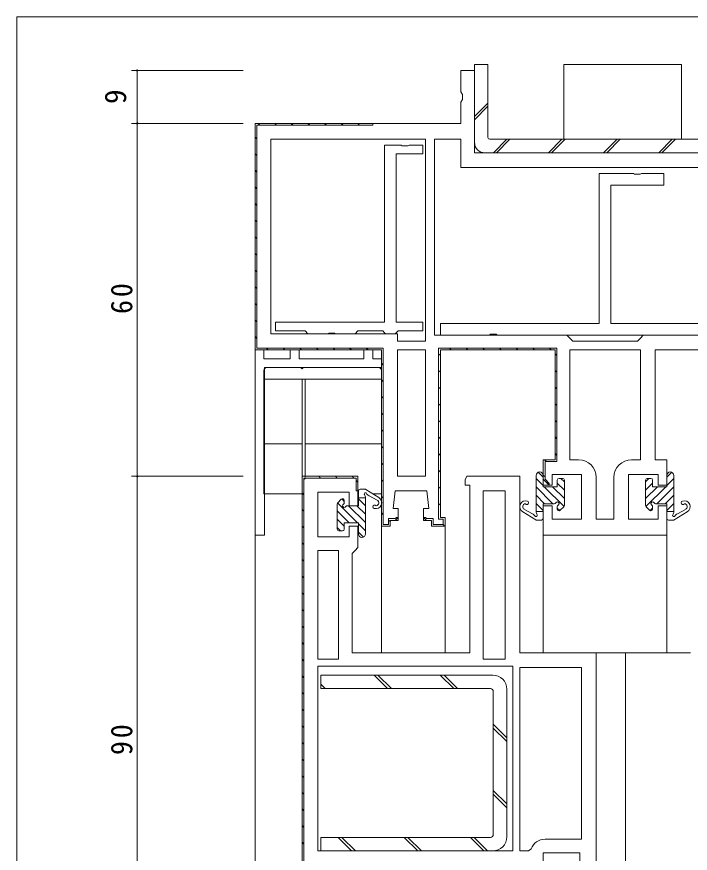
# Model space of a CAD drawing. Units: millimetres on the paper. Extents: x -420 to 373, y -297 to 267.
# Drawn here: x -417.7 to -303.2, y 122.2 to 264.4 of the extents above; entities that cross this region are included whole.
import ezdxf
from ezdxf.enums import TextEntityAlignment as Align

# ---------------------------------------------------------------- set-up
doc = ezdxf.new("R2010")
doc.units = ezdxf.units.MM
for name, color, linetype, lineweight in [('0-1_YKK_ZWAK', 7, 'Continuous', 9), ('0-3_YKK_12', 2, 'Continuous', 9), ('0-4_YKK_D', 6, 'Continuous', 9), ('0-6_YKK_13', 4, 'Continuous', 9), ('0-7_YKK_11', 7, 'Continuous', 9)]:
    doc.layers.add(name, color=color, linetype=linetype, lineweight=lineweight)
doc.styles.add('ＭＳ ゴシック', font='')
doc.styles.get('ＭＳ ゴシック').set_extended_font_data('MS Gothic')

msp = doc.modelspace()

# ---------------------------------------------------------------- linework, layer by layer
at = {"layer": '0-1_YKK_ZWAK'}
for p in [(-417.7, -260.6), (352.3, 264.4)]:
    msp.add_line(p, (-417.7, 264.4), dxfattribs=at)
at = {"layer": '0-3_YKK_12'}
for p, q in [((-377.204, 3.789), (-377.204, 245.757)), ((-355.7, 178.917), (-355.7, 156.257)), ((-344.904, 178.257), (-344.904, 156.257)), ((-328.204, 176.757), (-328.204, 156.257)), ((-307.204, 176.757), (-307.204, 156.257)), ((-319.693, 156.257), (-303.203, 156.257)), ((-314.219, 3.789), (-314.219, 156.257))]:
    msp.add_line(p, q, dxfattribs=at)
at = {"layer": '0-4_YKK_D'}
for p, q in [((-379.204, 255.257), (-398.204, 255.257)), ((-397.204, 255.257), (-397.204, 246.257)), ((-379.204, 246.257), (-398.204, 246.257)), ((-379.204, 246.257), (-398.204, 246.257)), ((-397.204, 186.257), (-397.204, 246.257)), ((-379.204, 186.257), (-398.204, 186.257)), ((-379.204, 186.257), (-398.204, 186.257)), ((-397.204, 186.257), (-397.204, 96.257))]:
    msp.add_line(p, q, dxfattribs=at)
for centre, start, end in [((-397.204, 255.257), 90, 270), ((-397.204, 255.257), 270, 90), ((-397.204, 246.257), 90, 270), ((-397.204, 246.257), 90, 270), ((-397.204, 246.257), 270, 90), ((-397.204, 246.257), 270, 90), ((-397.204, 186.257), 90, 270), ((-397.204, 186.257), 90, 270), ((-397.204, 186.257), 270, 90), ((-397.204, 186.257), 270, 90)]:
    msp.add_arc(centre, 0.106, start, end, dxfattribs=at)
at = {"layer": '0-6_YKK_13'}
for p, q in [((-337.604, 256.257), (-339.904, 256.257)), ((-339.904, 243.057), (-339.904, 256.257)), ((-337.604, 256.257), (-337.604, 243.857)), ((-324.704, 243.557), (-324.704, 256.257)), ((-339.904, 247.418), (-337.604, 249.718)), ((-339.904, 246.887), (-337.604, 249.187)), ((-258.904, 243.557), (-337.304, 243.557)), ((-336.696, 241.257), (-334.396, 243.557)), ((-336.165, 241.257), (-333.865, 243.557)), ((-327.327, 241.257), (-325.027, 243.557)), ((-326.796, 241.257), (-324.496, 243.557)), ((-317.958, 241.257), (-315.658, 243.557)), ((-317.427, 241.257), (-315.127, 243.557)), ((-308.589, 241.257), (-306.289, 243.557)), ((-308.058, 241.257), (-305.758, 243.557)), ((-258.904, 241.257), (-338.104, 241.257)), ((-375.704, 183.257), (-375.704, 204.257)), ((-375.204, 204.757), (-369.404, 204.757)), ((-369.004, 204.757), (-356.204, 204.757)), ((-355.704, 183.257), (-355.704, 204.257)), ((-375.704, 202.757), (-355.704, 202.757)), ((-369.204, 183.257), (-369.204, 202.757)), ((-368.704, 186.123), (-368.704, 202.757)), ((-375.704, 191.757), (-369.204, 191.757)), ((-368.704, 191.757), (-355.704, 191.757)), ((-329.427, 186.392), (-329.427, 180.262)), ((-328.227, 186.081), (-329.081, 186.935)), ((-328.227, 184.492), (-328.227, 186.392)), ((-307.227, 186.081), (-306.372, 186.935)), ((-307.227, 184.492), (-307.227, 186.392)), ((-306.027, 186.392), (-306.027, 180.262)), ((-328.227, 184.667), (-329.427, 185.867)), ((-325.827, 185.592), (-325.827, 184.492)), ((-324.627, 183.895), (-325.827, 185.095)), ((-324.927, 185.892), (-325.527, 185.892)), ((-324.627, 185.309), (-325.209, 185.892)), ((-324.627, 185.592), (-324.627, 181.292)), ((-310.827, 185.309), (-310.244, 185.892)), ((-310.827, 185.592), (-310.827, 181.292)), ((-310.827, 183.895), (-309.627, 185.095)), ((-310.527, 185.892), (-309.927, 185.892)), ((-309.627, 185.592), (-309.627, 184.492)), ((-307.227, 184.667), (-306.027, 185.867)), ((-359.632, 181.257), (-359.632, 183.753)), ((-358.509, 184.053), (-359.332, 184.053)), ((-356.173, 182.629), (-358.365, 184.016)), ((-326.566, 181.592), (-329.427, 184.452)), ((-325.827, 184.492), (-328.229, 184.492)), ((-324.681, 181.12), (-328.052, 184.492)), ((-324.627, 182.481), (-326.638, 184.492)), ((-310.827, 182.481), (-308.816, 184.492)), ((-310.773, 181.12), (-307.401, 184.492)), ((-309.627, 184.492), (-307.224, 184.492)), ((-308.887, 181.592), (-306.027, 184.452)), ((-375.704, 183.257), (-369.204, 183.257)), ((-362.544, 182.369), (-363.144, 181.769)), ((-362.463, 182.427), (-362.035, 181.999)), ((-362.032, 181.776), (-362.032, 182.157)), ((-358.432, 182.587), (-359.632, 182.587)), ((-359.632, 182.425), (-358.432, 181.225)), ((-358.432, 176.457), (-358.432, 182.587)), ((-357.813, 182.959), (-356.452, 182.21)), ((-357.165, 183.257), (-355.704, 183.257)), ((-327.98, 181.592), (-329.427, 183.038)), ((-307.473, 181.592), (-306.027, 183.038)), ((-363.232, 177.257), (-363.232, 181.557)), ((-363.178, 181.728), (-359.807, 178.357)), ((-361.513, 181.257), (-359.632, 181.257)), ((-361.293, 181.257), (-358.432, 178.396)), ((-359.878, 181.257), (-358.432, 179.81)), ((-328.227, 180.424), (-329.427, 181.624)), ((-328.227, 181.592), (-328.227, 179.096)), ((-326.346, 181.592), (-328.227, 181.592)), ((-325.827, 181.072), (-325.827, 180.692)), ((-325.396, 180.422), (-325.824, 180.849)), ((-325.315, 180.48), (-324.715, 181.08)), ((-310.139, 180.48), (-310.739, 181.08)), ((-310.057, 180.422), (-309.63, 180.849)), ((-309.627, 181.072), (-309.627, 180.692)), ((-309.107, 181.592), (-307.227, 181.592)), ((-307.227, 180.424), (-306.027, 181.624)), ((-307.227, 181.592), (-307.227, 179.096)), ((-363.232, 180.368), (-361.221, 178.357)), ((-331.686, 180.22), (-329.494, 178.833)), ((-330.046, 179.889), (-331.407, 180.639)), ((-329.427, 180.262), (-328.227, 180.262)), ((-306.027, 180.262), (-307.227, 180.262)), ((-303.767, 180.22), (-305.959, 178.833)), ((-305.408, 179.889), (-304.047, 180.639)), ((-363.232, 178.954), (-362.032, 177.754)), ((-362.032, 177.257), (-362.032, 178.357)), ((-362.032, 178.357), (-359.63, 178.357)), ((-359.632, 178.357), (-359.632, 176.457)), ((-359.632, 178.182), (-358.432, 176.982)), ((-329.349, 178.796), (-328.527, 178.796)), ((-306.104, 178.796), (-306.927, 178.796)), ((-363.232, 177.539), (-362.65, 176.957)), ((-362.932, 176.957), (-362.332, 176.957)), ((-359.632, 176.768), (-358.778, 175.913)), ((-366.004, 152.457), (-366.004, 150.157)), ((-336.804, 152.457), (-366.004, 152.457)), ((-356.959, 152.457), (-354.659, 150.157)), ((-356.322, 152.457), (-354.022, 150.157)), ((-345.716, 152.457), (-343.416, 150.157)), ((-345.079, 152.457), (-342.779, 150.157)), ((-366.004, 150.895), (-365.265, 150.157)), ((-366.004, 150.258), (-365.902, 150.157)), ((-366.004, 150.157), (-337.204, 150.157)), ((-336.704, 149.657), (-336.704, 125.357)), ((-334.404, 124.957), (-334.404, 150.057)), ((-336.704, 144.081), (-334.404, 141.781)), ((-336.704, 143.444), (-334.404, 141.144)), ((-336.704, 132.838), (-334.404, 130.538)), ((-336.704, 132.201), (-334.404, 129.901)), ((-337.204, 124.857), (-366.004, 124.857)), ((-366.004, 124.857), (-366.004, 122.557)), ((-363.088, 124.857), (-360.788, 122.557)), ((-362.451, 124.857), (-360.151, 122.557)), ((-351.845, 124.857), (-349.545, 122.557)), ((-351.208, 124.857), (-348.908, 122.557)), ((-340.602, 124.857), (-338.302, 122.557)), ((-339.965, 124.857), (-337.665, 122.557)), ((-366.004, 122.557), (-336.804, 122.557))]:
    msp.add_line(p, q, dxfattribs=at)
msp.add_lwpolyline([(-304.704, 243.557), (-304.704, 256.257), (-324.704, 256.257)], dxfattribs=at)
for centre, radius, start, end in [((-337.304, 243.857), 0.3, 180, 270), ((-338.104, 243.057), 1.8, 180, 270), ((-375.204, 204.257), 0.5, 90, 180), ((-369.204, 204.757), 0.2, 180, 0), ((-356.204, 204.257), 0.5, 0, 90), ((-328.827, 186.392), 0.6, 0, 180), ((-306.627, 186.392), 0.6, 0, 180), ((-325.527, 185.592), 0.3, 90, 180), ((-324.927, 185.592), 0.3, 0, 90), ((-310.527, 185.592), 0.3, 90, 180), ((-309.927, 185.592), 0.3, 0, 90), ((-359.332, 183.753), 0.3, 90, 180), ((-358.509, 183.753), 0.3, 61.12572, 90), ((-362.332, 182.157), 0.3, 0, 134.99998), ((-358.432, 183.25), 0.2, 31.26997, 213.5573), ((-359.432, 182.587), 1, 0, 33.5573), ((-357.407, 183.873), 1, 211.26997, 246.00981), ((-356.656, 181.753), 1, 253.39844, 61.12572), ((-356.656, 181.753), 0.5, 275.18523, 66.00981), ((-331.203, 181.096), 1, 73.39844, 241.12572), ((-304.25, 181.096), 1, 298.87427, 106.60155), ((-362.932, 181.557), 0.3, 134.99998, 180), ((-362.032, 181.257), 0.3, 120, 329.99998), ((-362.332, 181.776), 0.3, 299.99998, 0), ((-361.513, 180.957), 0.3, 90, 149.99998), ((-356.856, 181.082), 0.3, 35.18523, 253.39844), ((-331.203, 181.096), 0.5, 95.18523, 246.00981), ((-331.003, 181.766), 0.3, 215.18523, 73.39844), ((-326.346, 181.892), 0.3, 270, 329.99998), ((-325.827, 181.592), 0.3, 299.99998, 149.99998), ((-325.527, 181.072), 0.3, 120, 180), ((-325.527, 180.692), 0.3, 180, 314.99998), ((-324.927, 181.292), 0.3, 314.99998, 0), ((-310.527, 181.292), 0.3, 180, 225), ((-309.927, 180.692), 0.3, 225, 0), ((-309.627, 181.592), 0.3, 30, 239.99998), ((-309.927, 181.072), 0.3, 0, 59.99998), ((-309.107, 181.892), 0.3, 210, 270), ((-304.45, 181.766), 0.3, 106.60155, 324.81476), ((-304.25, 181.096), 0.5, 293.99017, 84.81476), ((-330.452, 178.976), 1, 31.26997, 66.00981), ((-329.427, 179.599), 0.2, 211.26997, 33.5573), ((-328.427, 180.262), 1, 180, 213.5573), ((-306.027, 179.599), 0.2, 146.44269, 328.73001), ((-307.027, 180.262), 1, 326.44269, 0), ((-305.001, 178.976), 1, 113.99017, 148.73001), ((-329.349, 179.096), 0.3, 241.12572, 270), ((-328.527, 179.096), 0.3, 270, 0), ((-306.927, 179.096), 0.3, 180, 270), ((-306.104, 179.096), 0.3, 270, 298.87427), ((-362.932, 177.257), 0.3, 180, 270), ((-362.332, 177.257), 0.3, 270, 0), ((-359.032, 176.457), 0.6, 180, 0), ((-336.804, 150.057), 2.4, 0, 90), ((-337.204, 149.657), 0.5, 0, 90), ((-337.204, 125.357), 0.5, 270, 0), ((-336.804, 124.957), 2.4, 270, 0)]:
    msp.add_arc(centre, radius, start, end, dxfattribs=at)
at = {"layer": '0-7_YKK_11'}
for p, q in [((-377.204, 207.757), (-377.204, 246.257)), ((-376.689, 246.257), (-376.389, 245.957)), ((-373.86, 246.257), (-373.56, 245.957)), ((-371.032, 246.257), (-370.732, 245.957)), ((-368.204, 246.257), (-367.904, 245.957)), ((-365.375, 246.257), (-365.075, 245.957)), ((-362.547, 246.257), (-362.247, 245.957)), ((-359.718, 246.257), (-359.418, 245.957)), ((-377.204, 243.943), (-376.904, 243.643)), ((-348.204, 243.557), (-348.204, 209.257)), ((-377.204, 241.114), (-376.904, 240.814)), ((-339.904, 241.257), (-257.726, 241.257)), ((-377.204, 238.286), (-376.904, 237.986)), ((-377.204, 235.458), (-376.904, 235.158)), ((-377.204, 232.629), (-376.904, 232.329)), ((-377.204, 229.801), (-376.904, 229.501)), ((-377.204, 226.972), (-376.904, 226.672)), ((-377.204, 224.144), (-376.904, 223.844)), ((-377.204, 221.316), (-376.904, 221.015)), ((-377.204, 218.487), (-376.904, 218.187)), ((-377.204, 215.659), (-376.904, 215.359)), ((-377.204, 212.83), (-376.904, 212.53)), ((-377.204, 210.002), (-376.904, 209.702)), ((-375.258, 208.057), (-374.958, 207.757)), ((-372.43, 208.057), (-372.13, 207.757)), ((-369.602, 208.057), (-369.302, 207.757)), ((-366.773, 208.057), (-366.473, 207.757)), ((-363.945, 208.057), (-363.645, 207.757)), ((-361.116, 208.057), (-360.816, 207.757)), ((-358.288, 208.057), (-357.988, 207.757)), ((-348.204, 207.757), (-348.204, 186.257)), ((-345.704, 207.757), (-345.704, 179.257)), ((-344.146, 208.057), (-343.846, 207.757)), ((-341.317, 208.057), (-341.017, 207.757)), ((-338.489, 208.057), (-338.189, 207.757)), ((-335.66, 208.057), (-335.36, 207.757)), ((-332.832, 208.057), (-332.532, 207.757)), ((-330.004, 208.057), (-329.704, 207.757)), ((-327.175, 208.057), (-326.875, 207.757)), ((-311.704, 189.057), (-311.704, 207.757)), ((-346.004, 207.086), (-345.704, 206.786)), ((-326.204, 207.085), (-325.904, 206.785)), ((-355.704, 205.472), (-355.404, 205.172)), ((-346.004, 204.258), (-345.704, 203.958)), ((-326.204, 204.257), (-325.904, 203.957)), ((-355.704, 202.644), (-355.404, 202.344)), ((-346.004, 201.429), (-345.704, 201.129)), ((-326.204, 201.428), (-325.904, 201.128)), ((-355.704, 199.815), (-355.404, 199.516)), ((-346.004, 198.601), (-345.704, 198.301)), ((-326.204, 198.6), (-325.904, 198.3)), ((-355.704, 196.987), (-355.404, 196.687)), ((-346.004, 195.772), (-345.704, 195.472)), ((-326.204, 195.771), (-325.904, 195.471)), ((-355.704, 194.159), (-355.404, 193.859)), ((-346.004, 192.944), (-345.704, 192.644)), ((-326.204, 192.943), (-325.904, 192.643)), ((-355.704, 191.33), (-355.404, 191.03)), ((-346.004, 190.115), (-345.704, 189.815)), ((-326.204, 190.115), (-325.904, 189.814)), ((-355.704, 188.502), (-355.404, 188.202)), ((-327.923, 189.006), (-327.674, 188.757)), ((-313.204, 189.057), (-311.704, 189.057)), ((-346.004, 187.287), (-345.704, 186.987)), ((-328.204, 186.458), (-327.904, 186.158)), ((-368.911, 185.964), (-368.699, 185.752)), ((-366.375, 186.257), (-366.075, 185.957)), ((-363.547, 186.257), (-363.247, 185.957)), ((-360.718, 186.257), (-360.418, 185.957)), ((-360.004, 185.542), (-359.704, 185.242)), ((-355.704, 185.673), (-355.404, 185.373)), ((-346.004, 184.459), (-345.704, 184.159)), ((-334.704, 183.757), (-334.704, 155.157)), ((-369.204, 183.428), (-368.904, 183.128)), ((-355.704, 182.845), (-355.404, 182.545)), ((-346.004, 181.63), (-345.704, 181.33)), ((-369.204, 180.6), (-368.904, 180.3)), ((-355.704, 180.016), (-355.404, 179.717)), ((-354.431, 178.743), (-354.199, 178.511)), ((-345.292, 178.09), (-345.079, 177.877)), ((-369.204, 177.771), (-368.904, 177.471)), ((-369.204, 174.943), (-368.904, 174.643)), ((-366.504, 155.157), (-366.504, 173.657)), ((-369.204, 172.115), (-368.904, 171.814)), ((-369.204, 169.286), (-368.904, 168.986)), ((-369.204, 166.458), (-368.904, 166.158)), ((-369.204, 163.629), (-368.904, 163.329)), ((-369.204, 160.801), (-368.904, 160.501)), ((-369.204, 157.972), (-368.904, 157.672)), ((-369.204, 155.144), (-368.904, 154.844)), ((-332.204, 122.557), (-332.204, 153.757)), ((-369.204, 152.315), (-368.904, 152.016)), ((-369.204, 149.487), (-368.904, 149.187)), ((-369.204, 146.659), (-368.904, 146.359)), ((-369.204, 143.83), (-368.904, 143.53)), ((-369.204, 141.002), (-368.904, 140.702)), ((-369.204, 138.173), (-368.904, 137.873)), ((-369.204, 135.345), (-368.904, 135.045)), ((-369.204, 132.516), (-368.904, 132.216)), ((-369.204, 129.688), (-368.904, 129.388)), ((-369.204, 126.86), (-368.904, 126.56)), ((-369.204, 124.031), (-368.904, 123.731)), ((-333.404, 122.557), (-366.504, 122.557))]:
    msp.add_line(p, q, dxfattribs=at)
for points in [[(-352.854, 178.757), (-354.204, 178.757), (-354.204, 177.757), (-355.704, 177.757), (-355.704, 207.757), (-377.204, 207.757), (-377.204, 246.257), (-342.204, 246.257), (-342.204, 249.891), (-341.954, 250.324), (-341.954, 251.19), (-342.204, 251.623), (-342.204, 255.257), (-339.904, 255.257), (-339.904, 241.257)], [(-339.904, 241.257), (-257.726, 241.257)], [(-289.704, 207.757), (-309.204, 207.757), (-309.204, 189.057), (-307.204, 189.057), (-307.204, 184.757), (-308.704, 184.757), (-308.704, 186.557), (-313.704, 186.557), (-313.704, 178.957), (-308.704, 178.957), (-308.704, 181.257), (-307.204, 181.257), (-307.204, 176.257), (-328.204, 176.257), (-328.204, 181.257), (-326.704, 181.257), (-326.704, 178.957), (-321.704, 178.957), (-321.704, 186.557), (-326.704, 186.557), (-326.704, 184.757), (-328.204, 184.757), (-328.204, 189.057), (-326.204, 189.057), (-326.204, 207.757), (-345.704, 207.757), (-345.704, 179.257), (-344.904, 179.257), (-344.904, 177.757), (-347.204, 177.757), (-347.204, 178.757), (-348.554, 178.757), (-348.554, 180.757), (-347.681, 180.757), (-348.004, 183.757), (-353.404, 183.757), (-353.726, 180.757), (-352.854, 180.757), (-352.854, 178.757)], [(-311.704, 189.057), (-311.704, 207.757), (-323.704, 207.757), (-323.704, 189.057), (-322.204, 189.057)], [(-369.204, 96.257), (-369.204, 186.257), (-359.704, 186.257)], [(-369.204, 186.257), (-359.704, 186.257), (-359.704, 181.257), (-361.204, 181.257), (-361.204, 183.557), (-366.504, 183.557), (-366.504, 175.957), (-361.204, 175.957), (-361.204, 177.757), (-359.704, 177.757), (-359.704, 174.157), (-360.204, 173.657), (-360.704, 173.157), (-360.704, 156.257), (-340.704, 156.257), (-340.704, 184.757), (-341.504, 184.757), (-341.504, 185.653), (-341.222, 186.257), (-332.204, 186.257), (-332.204, 156.257), (-319.204, 156.257), (-319.204, 116.257)], [(-369.204, 96.257), (-369.204, 186.257), (-359.704, 186.257)], [(-369.204, 186.257), (-359.704, 186.257), (-359.704, 183.757), (-360.004, 183.757), (-360.004, 185.957), (-368.904, 185.957), (-368.904, 96.557), (-361.504, 96.557), (-361.504, 98.757), (-361.204, 98.757), (-361.204, 96.257), (-369.204, 96.257)], [(-319.204, 186.057), (-319.204, 178.957), (-316.204, 178.957), (-316.204, 186.057)], [(-332.204, 122.557), (-332.204, 153.757), (-321.704, 153.757), (-321.704, 124.557), (-327.896, 124.557)], [(-330.253, 122.89), (-330.724, 122.557), (-332.204, 122.557)], [(-322.004, 118.949), (-322.004, 122.257), (-328.204, 122.257), (-328.204, 119.757)]]:
    msp.add_lwpolyline(points, dxfattribs=at)
for points in [[(-377.204, 207.757), (-377.204, 246.257), (-357.204, 246.257), (-357.204, 245.957), (-376.904, 245.957), (-376.904, 208.057), (-355.404, 208.057), (-355.404, 178.057), (-354.504, 178.057), (-354.504, 179.057), (-353.354, 179.057), (-353.154, 179.257), (-352.854, 179.257), (-353.354, 178.757), (-354.204, 178.757), (-354.204, 177.757), (-355.704, 177.757), (-355.704, 207.757)], [(-348.204, 243.557), (-348.204, 209.257), (-353.004, 209.257), (-353.004, 210.457), (-374.504, 210.457), (-374.504, 243.557)], [(-342.204, 238.757), (-288.704, 238.757), (-288.704, 210.257), (-311.204, 210.257), (-311.704, 209.757), (-312.204, 209.257), (-323.204, 209.257), (-323.704, 209.757), (-324.204, 210.257), (-346.704, 210.257), (-346.704, 243.557), (-342.204, 243.557)], [(-355.199, 212.47), (-355.199, 242.569), (-352.369, 242.569), (-352.178, 242.427), (-351.219, 242.427), (-351.028, 242.569), (-348.699, 242.569), (-348.699, 241.069), (-353.199, 241.069), (-353.199, 212.47), (-348.699, 212.47), (-348.699, 210.97), (-352.899, 210.97), (-353.199, 210.67), (-353.399, 210.47), (-354.999, 210.47), (-355.199, 210.67), (-355.499, 210.97), (-359.699, 210.97), (-360.199, 210.47), (-363.528, 210.47), (-363.719, 210.612), (-364.678, 210.612), (-364.869, 210.47), (-368.199, 210.47), (-368.699, 210.97), (-373.699, 210.97), (-373.699, 212.47)], [(-299.375, 210.257), (-336.033, 210.257), (-336.225, 210.399), (-337.183, 210.399), (-337.375, 210.257), (-345.704, 210.257), (-345.704, 212.257), (-318.704, 212.257), (-318.704, 237.757), (-312.875, 237.757), (-312.683, 237.614), (-311.725, 237.614), (-311.533, 237.757), (-307.704, 237.757), (-307.704, 235.757), (-316.704, 235.757), (-316.704, 212.257), (-289.704, 212.257), (-289.704, 210.257), (-298.033, 210.257), (-298.225, 210.399), (-299.183, 210.399)], [(-377.204, 207.757), (-377.204, 176.257), (-375.604, 176.257), (-375.604, 204.757), (-355.704, 204.757), (-355.704, 206.257), (-357.204, 206.257), (-357.204, 207.757), (-358.704, 207.757), (-358.704, 206.257), (-369.704, 206.257), (-369.704, 207.757), (-371.204, 207.757), (-371.204, 206.257), (-375.704, 206.257), (-375.704, 207.757)], [(-348.204, 207.757), (-348.204, 186.257), (-353.004, 186.257), (-353.004, 207.757)], [(-345.704, 207.757), (-345.704, 179.257), (-344.904, 179.257), (-344.904, 177.757), (-347.204, 177.757), (-347.204, 178.757), (-348.054, 178.757), (-348.554, 179.257), (-348.254, 179.257), (-348.054, 179.057), (-346.904, 179.057), (-346.904, 178.057), (-345.204, 178.057), (-345.204, 178.957), (-346.004, 178.957), (-346.004, 208.057), (-325.904, 208.057), (-325.904, 188.757), (-327.904, 188.757), (-327.904, 185.757), (-327.204, 185.057), (-327.204, 184.757), (-328.204, 185.757), (-328.204, 189.057), (-326.204, 189.057), (-326.204, 207.757)], [(-334.704, 183.757), (-334.704, 155.157), (-338.404, 155.157), (-338.404, 183.757)], [(-366.504, 155.157), (-366.504, 173.657), (-363.004, 173.657), (-363.004, 155.157)], [(-333.404, 122.557), (-366.504, 122.557), (-366.504, 153.957), (-333.404, 153.957)]]:
    msp.add_lwpolyline(points, close=True, dxfattribs=at)
for centre, radius, start, end in [((-322.204, 186.057), 3, 0, 89.99998), ((-313.204, 186.057), 3, 90, 179.99998), ((-327.896, 122.057), 2.5, 90.00002, 160.52878)]:
    msp.add_arc(centre, radius, start, end, dxfattribs=at)

# ---------------------------------------------------------------- texts
at = {"layer": '0-4_YKK_D', "color": 3, "style": 'ＭＳ ゴシック'}
msp.add_text('9', height=3.666, rotation=90, dxfattribs=at).set_placement((-398.004, 249.557), align=Align.BOTTOM_LEFT)
at = {"layer": '0-4_YKK_D', "color": 3, "char_height": 3.666, "attachment_point": 7, "rotation": 90, "style": 'ＭＳ ゴシック'}
for s, insert in [('\\T1.21;\\W0.95;60', (-398.004, 213.857)), ('\\T1.21;\\W0.95;90', (-398.004, 138.857))]:
    msp.add_mtext(s, dxfattribs=dict(at, insert=insert))

doc.saveas('drawing.dxf')
